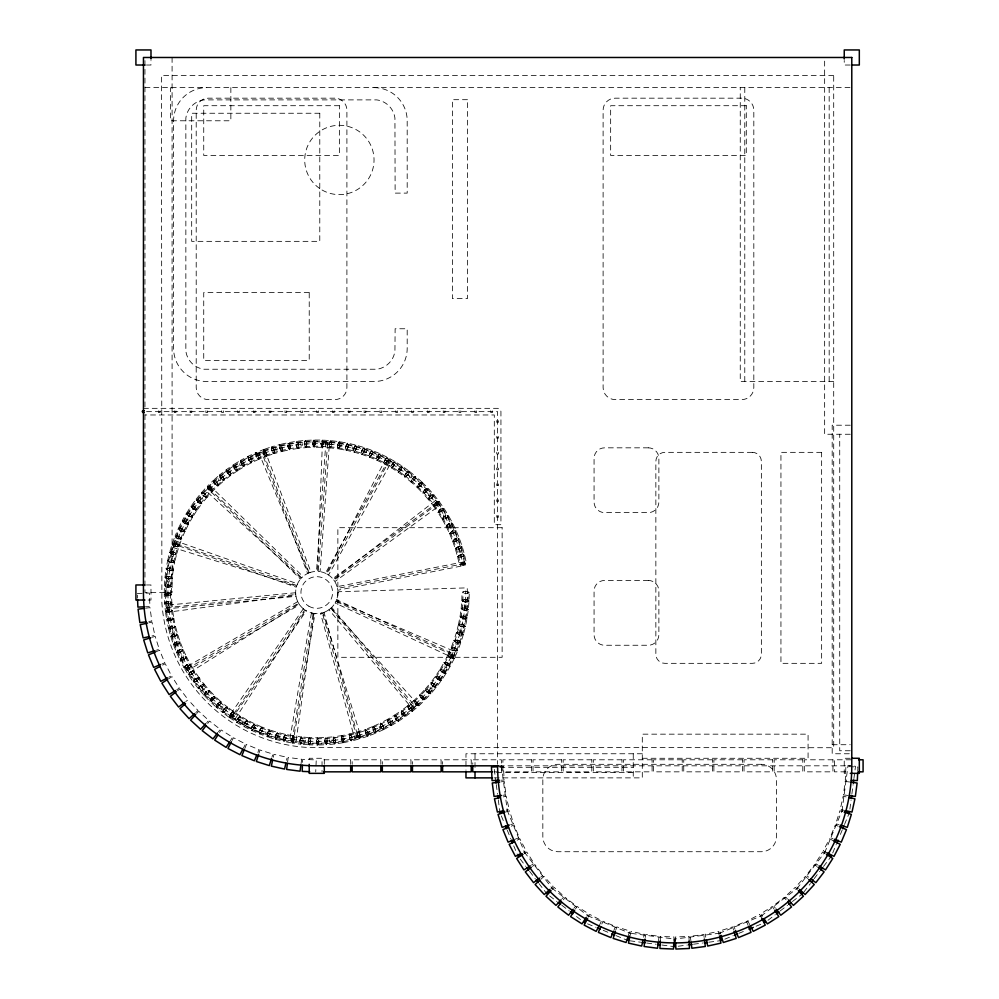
<?xml version="1.0" encoding="UTF-8"?>
<svg xmlns="http://www.w3.org/2000/svg" width="999" height="999" viewBox="0 0 999 999"><rect width="100%" height="100%" fill="white"/><g stroke="black" fill="none" stroke-linecap="round" stroke-linejoin="round"><path stroke-width="0.75" stroke-dasharray="5 3.75" d="M220.904 701.673L219.643 705.331L216.134 707.105L210.027 701.448L210.04 700.012L211.488 697.864L214.947 696.141L221.054 701.798L219.593 705.381L216.284 707.242L217.532 703.583L220.904 701.673L227.297 706.98L226.049 710.639L222.69 712.549L216.284 707.242M214.947 696.141L213.499 699.725L210.027 701.448M216.134 707.105L217.582 703.521L221.054 701.798M334.64 743.968L326.361 744.717L324.663 741.233L324.837 738.648L325.699 737.512L333.991 736.763L335.676 740.247L334.64 743.968L332.954 740.484L333.791 736.787L342.02 735.576L343.906 738.96L343.269 742.694L341.196 739.435L341.82 735.614L349.962 733.94L352.023 737.137L351.611 740.983L349.363 737.836L349.775 733.99L357.817 731.867L359.028 732.642L360.327 737.587L359.665 738.86L351.611 740.983M341.82 735.614L343.893 738.873L343.069 742.732L341.183 739.347L342.02 735.576M171.491 594.255L167.857 595.779L164.261 594.355L164.385 586.038L165.459 585.077L170.579 585.152L171.616 586.138L171.491 594.455L167.932 595.779L164.261 594.555L167.82 593.031L171.491 594.255L171.828 602.572L168.269 604.083L164.598 602.859L164.261 594.555M165.31 595.342L165.459 585.077M167.857 595.779L168.019 584.715M170.417 595.416L170.579 585.152M338.349 448.826L337.425 445.079L339.423 441.683L347.615 443.131L348.376 444.355L348.326 446.94L346.341 450.262L338.149 448.801L337.437 445.005L339.223 441.645L340.147 445.404L338.349 448.826L330.095 447.827L329.171 444.08L330.756 440.634L331.893 444.33L330.294 447.852L321.99 447.315L320.854 443.618L322.265 440.084L323.601 443.718L322.202 447.315L313.873 447.24L312.537 443.618L313.736 440.022L315.284 443.568L314.086 447.24L305.769 447.639L304.233 444.08L305.232 440.422L306.968 443.881L305.969 447.614L297.702 448.476L295.966 445.017L296.753 441.308L298.676 444.655L297.902 448.451L289.685 449.762L287.762 446.403L288.349 442.657L290.447 445.904L289.885 449.725L281.755 451.498L279.645 448.251L280.02 444.48L282.305 447.602L281.955 451.448L273.938 453.671L272.715 452.909L271.353 447.977L272.003 446.703L280.02 444.48M339.423 441.683L340.135 445.479L338.149 448.801M347.615 443.131L345.629 446.453L346.341 450.262M218.282 485.689L214.773 484.053L213.386 480.369L219.643 474.9L221.079 475.062L224.438 478.921L224.4 480.357L218.144 485.826L214.723 484.003L213.237 480.507L216.746 482.142L218.282 485.689L212.337 491.496L208.828 489.872L207.28 486.326L213.237 480.507M218.144 485.826L216.795 482.192L213.386 480.369M219.643 474.9L220.991 478.533L224.4 480.357M461.813 600.711L462.05 592.407L465.709 591.133L469.28 592.607L469.043 600.923L465.397 602.185L461.813 600.711L465.472 599.45L469.043 600.923M462.849 601.71L463.136 591.458M465.397 602.185L465.709 591.133M467.969 601.86L468.244 591.608M293.344 735.888L294.205 739.735L292.183 743.019L284.016 741.458L283.266 740.234L283.341 737.649L285.377 734.352L293.544 735.913L294.218 739.66L292.382 743.056L291.508 739.285L293.344 735.888L301.586 736.987L302.472 740.759L300.624 744.168L292.382 743.056M284.016 741.458L286.039 738.161L285.377 734.352M383.479 729.657L375.899 733.091L374.575 732.517L372.465 727.859L372.914 726.498L380.494 723.064L383.229 725.798L383.479 729.657L380.731 726.922L380.307 723.151L387.687 719.305L390.572 721.877L391.034 725.711L388.136 723.139L387.5 719.405L394.655 715.147L397.677 717.557L398.351 721.365L395.329 718.955L394.48 715.259L401.373 710.601L404.533 712.836L405.419 716.608L402.26 714.372L401.211 710.726L407.842 705.694L411.126 707.754L412.212 711.463L408.941 709.402L407.679 705.818L414.023 700.436L417.407 702.297L418.856 705.806L415.372 704.133L413.873 700.574L419.892 694.829L423.389 696.503L425.025 699.924L421.453 698.451L419.755 694.979L425.449 688.91L426.885 688.935L430.619 692.432L430.719 693.868L425.025 699.924M407.842 705.694L408.941 709.402L412.375 711.338L411.076 707.692L407.679 705.818M414.023 700.436L415.322 704.07L418.706 705.943L417.407 702.297L413.873 700.574M302.56 762.349L302.697 759.34L316.246 759.927L315.721 771.965M660.264 940.933L660.464 936.413L674.013 937L673.813 941.52M857.729 771.54L857.929 767.032L845.891 766.508L845.291 780.057L849.812 780.256M444.031 508.454L448.426 515.521L448.039 516.908L443.693 519.605L442.282 519.343L437.887 512.275L440.234 509.203L444.031 508.454L441.683 511.538L437.999 512.45L433.229 505.644L435.402 502.435L439.148 501.486L436.975 504.682L433.341 505.806L428.196 499.275L430.182 495.954L433.866 494.792L431.88 498.101L428.321 499.425L422.814 493.194L424.612 489.772L428.234 488.399L426.423 491.82L422.952 493.344L417.095 487.425L418.706 483.916L422.102 482.205L420.691 485.801L417.245 487.562L411.076 481.993L412.487 478.384L415.771 476.486L414.573 480.169L411.226 482.117L404.757 476.898L404.67 475.462L405.969 473.214L409.303 471.266L415.771 476.486M417.245 487.562L418.656 483.966L422.24 482.342L420.641 485.864L417.095 487.425M422.952 493.344L424.563 489.822L428.096 488.261L426.486 491.77L422.814 493.194M297.902 448.451L295.979 445.092L296.953 441.283L305.232 440.422M204.108 695.316L205.769 691.82L209.328 690.297L215.097 696.291L215.01 697.714L211.326 701.273L209.89 701.31L204.108 695.316L207.667 693.793L209.453 690.446L204.033 684.14L200.399 685.464L198.426 688.711L202.123 687.587L204.158 684.303L199.088 677.709L195.379 678.821L193.232 681.955L196.99 681.043L199.201 677.871L194.518 671.003L193.094 670.804L188.873 673.688L188.536 675.087L193.232 681.955M209.328 690.297L207.667 693.793L203.983 695.167L198.551 688.86L200.399 685.464L204.158 684.303M209.89 701.31L211.538 697.814L215.097 696.291M343.069 742.732L334.84 743.943L332.954 740.559L333.991 736.763M164.398 585.826L164.985 577.534L168.694 576.423L172.203 578.046L171.616 586.351L167.907 587.462L164.398 585.826L168.107 584.727L171.616 586.351M165.384 586.875L166.109 576.648M167.907 587.462L168.694 576.423L165.01 577.335L168.419 579.145L172.178 578.246L173.239 569.992L169.818 568.181L166.084 568.881L169.393 570.891L173.202 570.192L174.713 562.012L173.851 560.876L168.819 559.939L167.607 560.701L166.084 568.881M170.492 587.237L171.216 577.01L168.769 576.435M345.442 448.963L345.642 446.378L347.814 443.181L355.906 445.092L356.406 448.926L354.233 452.135L346.141 450.224L345.442 448.963L355.419 451.323M355.906 445.092L353.733 448.301L354.233 452.135M219.693 476.211L219.805 474.775L226.361 469.667L229.67 471.678L230.806 475.374L224.251 480.482L222.839 480.244L219.693 476.211L227.784 469.905M224.251 480.482L223.114 476.785L219.805 474.775M226.361 469.667L227.51 473.364L230.806 475.374M461.138 608.803L461.825 600.511L465.546 599.45L469.043 601.123L468.344 609.402L464.622 610.476L461.138 608.803L464.847 607.742L468.344 609.402M462.112 609.852L462.962 599.637M464.622 610.476L465.546 599.45M467.207 610.289L468.069 600.062M275.062 738.136L275.299 735.551L277.497 732.379L285.577 734.402L286.026 738.236L283.816 741.42L275.749 739.397L275.062 738.136L285.015 740.621M275.749 739.397L277.959 736.226L277.497 732.379M401.373 710.601L402.26 714.372L405.582 716.483L404.495 712.774L401.211 710.726M428.321 499.425L430.119 496.003L433.741 494.63L431.943 498.064L428.196 499.275M305.969 447.614L304.233 444.168L305.432 440.409L313.736 440.022M305.432 440.409L306.968 443.956L305.769 447.639M204.033 684.14L202.185 687.549L198.551 688.86M203.983 695.167L205.819 691.77L209.453 690.446M317.645 745.017L316.346 741.37L317.595 737.786L325.911 737.499L326.91 738.523L327.397 741.071L326.161 744.73L317.844 745.017L316.346 741.445L317.794 737.786L319.093 741.433L317.645 745.017L309.328 744.842L308.029 741.196L309.478 737.599L317.794 737.786M165.01 577.335L166.059 569.08L169.818 568.181L173.202 570.192M165.934 578.433L167.233 568.256M164.985 577.534L168.494 579.158L169.818 568.181M171.004 579.07L172.303 568.906M287.612 761.95L288.212 757.467L301.648 759.24L301.061 763.723M645.254 937.512L645.654 934.527L659.09 936.288L658.503 940.771M674.6 943.643L675.187 939.16L629.358 933.128M842.007 811.163L848.051 765.321L855.519 766.308L853.908 778.533M849.887 809.09L851.098 799.924M851.897 793.805L853.109 784.64M353.409 450.786L354.87 445.891L356.094 445.142L364.073 447.515L364.36 451.361L362.013 454.445L354.046 452.085L353.409 450.786L363.249 453.708M354.046 452.085L356.381 449.001L356.094 445.142M226.336 470.966L226.536 469.542L233.366 464.81L236.551 466.995L237.487 470.754L230.644 475.487L229.246 475.174L226.336 470.966L234.765 465.122M230.644 475.487L229.72 471.74L226.536 469.542M233.366 464.81L234.303 468.556L237.312 470.866L244.405 466.521L243.694 462.712L240.634 460.352L233.541 464.697L234.253 468.494L235.939 470.467L237.487 470.754M460.002 616.845L461.151 608.603L464.922 607.754L468.319 609.615L467.157 617.844L463.386 618.706L460.002 616.845L463.773 615.983L467.157 617.844M460.914 617.944L462.337 607.792M463.386 618.706L464.922 607.754M465.971 618.656L467.407 608.503M267.42 736.812L267.37 733.016L269.755 729.969L277.697 732.429L278.309 733.728L276.785 738.623L275.549 739.347L267.607 736.875L267.395 732.941L269.942 730.032L269.967 733.903L267.42 736.812L259.628 733.903L259.603 730.044L262.15 727.135L269.942 730.032M277.697 732.429L275.312 735.489L275.549 739.347M394.655 715.147L395.367 719.018L398.526 721.253L397.639 717.482L394.48 715.259M433.341 505.806L435.339 502.485L439.023 501.323L437.038 504.632L434.777 505.906L433.229 505.644M314.086 447.24L312.537 443.693L313.936 440.01L322.265 440.084M313.936 440.01L315.284 443.643L313.873 447.24M198.426 688.711L193.356 682.117L195.379 678.821L199.201 677.871M199.088 677.709L197.053 680.993L193.356 682.117M309.478 737.599L310.776 741.246L309.116 744.829L300.824 744.18L299.737 740.471L301.386 736.975L309.678 737.612L310.764 741.32L309.328 744.842M166.958 570.029L168.819 559.939M169.393 570.891L171.403 560.014M171.99 570.953L173.851 560.876M361.276 453.059L361.75 450.512L364.26 447.577L372.103 450.374L372.165 454.245L369.655 457.192L361.825 454.383L361.276 453.059L370.929 456.518M361.825 454.383L364.335 451.436L364.26 447.577M372.103 450.374L369.593 453.321L369.655 457.192M237.312 470.866L236.601 467.07L233.541 464.697M240.634 460.352L241.346 464.148L244.405 466.521M458.416 624.8L460.027 616.645L463.848 615.996L467.132 618.044L465.509 626.211L461.7 626.848L458.416 624.8L462.225 624.163L465.509 626.211M459.265 625.961L461.263 615.896M461.7 626.848L463.848 615.996M458.454 624.6L456.393 632.654L459.552 634.889L462.125 635.139L463.399 634.465L465.472 626.398L462.3 624.175L458.454 624.6L459.24 625.811L464.198 627.072L466.271 616.895M387.687 719.305L388.136 723.139L391.208 725.611L390.534 721.802L387.5 719.405M437.999 512.45L440.172 509.24L443.918 508.291L441.758 511.488L437.887 512.275M273.289 757.304L273.938 754.357L287.175 757.292L286.526 760.239M630.082 935.763L631.056 931.355L644.293 934.29L643.643 937.224M322.202 447.315L320.854 443.693L322.465 440.097L330.756 440.634M322.465 440.097L323.601 443.793L321.99 447.315M194.518 671.003L192.295 674.175L188.536 675.087M309.116 744.829L308.029 741.108L309.678 737.612M167.645 560.501L169.605 552.422L173.451 551.947L176.636 554.133L174.675 562.212L170.829 562.687L167.645 560.501L171.478 560.027L174.675 562.212M168.444 561.7L170.866 551.735M170.829 562.687L173.451 551.947M173.414 562.912L175.836 552.947M368.993 455.756L369.618 453.246L372.29 450.449L379.945 453.683L379.807 457.554L377.135 460.352L369.468 457.117L368.993 455.756L378.434 459.752M379.945 453.683L377.272 456.481L377.135 460.352M240.447 461.638L240.809 460.252L248.127 456.306L251.049 458.841L251.561 462.674L244.231 466.62L242.882 466.146L240.447 461.638L249.488 456.78M244.231 466.62L243.731 462.787L240.809 460.252M248.127 456.306L248.639 460.139L251.561 462.674M457.18 633.865L459.727 623.925M460.764 642.769L457.804 650.549L453.933 650.549L451.685 649.263L451.036 647.976L453.996 640.209L457.867 640.209L460.764 642.769L456.893 642.769L453.933 640.396L456.443 632.467L460.314 632.255L463.336 634.652L459.478 634.865L462.3 624.175M462.125 635.139L464.685 625.199M251.348 729.133L252.01 726.635L254.72 723.875L262.337 727.21L262.138 731.068L259.44 733.828L251.81 730.494L251.348 729.133L260.751 733.254M380.494 723.064L380.731 726.922L383.653 729.57L383.204 725.724L380.307 723.151M442.282 519.343L444.63 516.271L448.426 515.521M330.294 447.852L329.158 444.155L330.969 440.646L339.223 441.645M330.969 440.646L331.893 444.405L330.095 447.827M184.128 667.794L186.513 664.747L190.322 664.048L194.618 671.166L192.233 674.213L188.436 674.912L184.128 667.794L187.937 667.095L190.422 664.223L186.526 656.88L182.68 657.367L180.619 658.915L180.132 660.264L184.028 667.619L187.862 667.132L190.322 664.048M188.436 674.912L190.821 671.865L194.618 671.166M176.636 554.133L172.802 554.607L169.668 552.222L172.078 544.268L175.936 544.005L178.996 546.366L176.586 554.333L172.727 554.595L169.605 552.422M170.392 553.458L173.376 543.643M172.727 554.595L175.936 544.005M175.287 554.944L178.272 545.129M376.548 458.891L378.796 454.295L380.132 453.771L387.6 457.43L387.237 461.288L384.415 463.923L376.948 460.264L376.548 458.891L385.751 463.399M387.6 457.43L384.777 460.077L384.415 463.923M247.877 457.579L248.301 456.218L255.844 452.684L258.616 455.382L258.903 459.24L251.373 462.762L248.601 460.064L247.877 457.579L257.168 453.234L258.641 455.444L258.729 459.315L256.106 456.468L256.019 452.597L263.748 449.5L265.035 450.124L266.945 454.87L266.446 456.206L258.729 459.315M251.373 462.762L251.086 458.903L248.301 456.218M255.844 452.684L256.131 456.543L258.903 459.24M259.091 752.884L259.99 750.012L272.927 754.083L272.028 756.955M615.884 929.794L616.795 926.91L629.732 930.993L628.371 935.301M454.645 641.633L457.754 631.868M463.336 634.652L460.826 642.582L456.968 642.794L460.314 632.255M459.528 643.181L462.624 633.403M243.818 725.274L246.129 720.704L247.477 720.204L254.895 723.95L254.483 727.796L251.636 730.406L244.206 726.66L243.818 725.274L252.972 729.907M244.206 726.66L247.065 724.05L247.477 720.204M375.899 733.091L375.649 729.233L373.102 726.423L365.347 729.42L365.372 733.291L367.957 736.176L375.711 733.166L375.686 729.295L372.914 726.498M442.182 519.168L444.705 516.233L448.526 515.696L452.522 522.989L450.012 525.936L446.178 526.461L442.182 519.168L446.016 518.631L448.526 515.696M446.178 526.461L448.688 523.526L452.522 522.989M186.526 656.88L183.966 659.79L180.132 660.264M184.028 667.619L186.588 664.71L190.422 664.223M178.996 546.366L175.137 546.628L172.14 544.08L175 536.263L178.858 536.213L181.793 538.748L178.933 546.553L175.062 546.603L172.078 544.268M172.802 545.354L176.323 535.714M175.062 546.603L178.858 536.213L175.075 536.076L177.847 538.761L181.718 538.936L185.002 531.293L184.415 529.982L179.72 527.959L178.359 528.434L175.075 536.076M177.61 547.102L181.131 537.474M383.916 462.437L386.413 457.979L387.774 457.53L395.03 461.6L394.455 465.422L391.496 467.907L384.24 463.836L383.916 462.437L392.857 467.457M395.03 461.6L392.07 464.085L391.496 467.907M263.748 449.5L263.823 453.371L266.246 456.281L274.126 453.608L274.275 449.75L271.815 446.765L263.936 449.425L263.798 453.296L266.446 456.206M451.685 649.263L455.332 639.672M453.933 650.549L457.867 640.209L460.826 642.582M456.468 651.073L460.114 641.495M236.526 720.991L237.45 718.581L240.459 716.133L247.652 720.291L247.028 724.113L244.031 726.56L236.825 722.389L236.526 720.991L245.404 726.123M367.957 736.176L367.932 732.304L365.347 729.42M373.102 726.423L373.127 730.294L375.711 733.166M446.078 526.286L448.763 523.488L452.609 523.176L456.193 530.681L453.521 533.478L449.662 533.791L446.078 526.286L449.937 525.961L452.609 523.176M449.662 533.791L452.335 531.006L456.193 530.681M244.755 748.638L246.478 744.455L259.016 749.65L257.854 752.434M601.823 924.038L602.971 921.253L615.509 926.448L613.773 930.618M824.575 852.921L842.269 810.214M832.716 852.959L836.25 844.417M840.384 834.44L842.157 830.169M844.517 824.475L849.225 813.086M176.561 652.534L179.271 649.775L183.129 649.5L186.613 657.055L183.903 659.815L180.045 660.089L176.561 652.534L180.419 652.26L183.129 649.5M180.045 660.089L182.755 657.33L186.613 657.055M175.662 537.387L179.72 527.959M177.847 538.761L182.218 528.608M180.357 539.41L184.415 529.982M391.071 466.383L393.818 462.075L395.204 461.7L402.222 466.171L401.436 469.967L398.326 472.277L391.321 467.807L391.071 466.383L399.712 471.903M391.321 467.807L394.418 465.484L395.204 461.7M402.222 466.171L399.125 468.494L398.326 472.277M266.246 456.281L266.396 452.41L263.936 449.425M271.815 446.765L271.678 450.624L274.126 453.608M447.739 655.394L451.123 647.789L454.982 648.014L457.729 650.736L454.345 658.329L450.474 658.116L447.739 655.394L451.598 655.606L454.345 658.329M448.301 656.705L452.485 647.34M450.349 666.096L446.141 673.264L444.742 673.563L440.322 670.978L439.91 669.605L444.118 662.424L447.927 663.074L450.349 666.096L446.541 665.446L444.018 662.612L447.827 655.207L451.66 655.644L454.258 658.516L450.412 658.079L454.982 648.014M452.984 658.791L457.155 649.425M229.47 716.308L230.544 713.948L233.666 711.675L240.622 716.233L239.785 720.017L236.663 722.289L229.708 717.732L229.47 716.308L238.049 721.927M240.622 716.233L237.5 718.506L236.663 722.289M357.03 733.229L357.617 731.93L365.534 729.357L367.957 732.379L367.769 736.238L359.852 738.81L357.43 735.788L357.03 733.229L366.783 730.069M359.852 738.81L360.04 734.939L357.617 731.93M365.534 729.357L365.347 733.216L367.769 736.238M449.575 533.616L452.41 530.968L456.268 530.869L459.428 538.561L456.593 541.208L452.734 541.308L449.575 533.616L453.446 533.503L456.268 530.869M452.734 541.308L455.556 538.673L459.428 538.561M173.426 644.605L176.286 642.007L180.157 641.957L183.204 649.687L180.344 652.297L176.486 652.347L173.426 644.605L177.298 644.555L180.157 641.957M176.486 652.347L179.345 649.75L183.204 649.687M178.446 528.246L182.155 520.804L186.001 521.191L188.624 524.025L184.915 531.48L181.069 531.093L178.446 528.246L182.293 528.633L184.915 531.48M178.958 529.595L183.529 520.404M181.069 531.093L186.001 521.191L182.243 520.629L184.715 523.613L188.536 524.213L192.657 516.982L192.208 515.609L187.762 513.086L186.363 513.399L182.243 520.629M183.541 531.868L188.112 522.689M398.002 470.741L399.163 468.419L402.385 466.283L409.14 471.141L408.141 474.875L404.92 477.023L398.164 472.165L398.002 470.741L406.318 476.723M273.938 453.671L274.288 449.825L272.003 446.703M444.518 663.948L449.2 654.832M454.258 658.516L450.449 665.908L446.603 665.484L451.66 655.644M449.063 666.296L453.758 657.167M233.666 711.675L232.829 715.459L231.094 717.369L229.533 717.607L222.852 712.674L223.888 708.94L227.148 706.855L233.828 711.788L232.792 715.521L229.708 717.732M232.118 740.434L233.504 737.761L245.542 744.018L243.444 748.026M588.311 917.082L589.697 914.41L601.735 920.678L599.637 924.687M357.817 731.867L357.417 735.714L359.665 738.86M452.659 541.121L455.631 538.636L459.503 538.761L462.212 546.615L459.24 549.088L455.382 548.975L452.659 541.121L456.531 541.233L459.503 538.761M455.382 548.975L458.354 546.503L462.212 546.615M170.742 636.525L173.739 634.09L177.61 634.253L180.22 642.145L177.223 644.58L173.364 644.417L170.742 636.525L174.6 636.688L177.61 634.253M173.364 644.417L176.361 641.982L180.22 642.145M182.692 521.99L187.762 513.086M184.715 523.613L190.185 513.998M187.138 524.525L192.208 515.609M281.955 451.448L279.67 448.326L280.22 444.43L288.349 442.657M281.755 451.498L282.33 447.677L280.22 444.43M440.322 670.978L445.517 662.125M442.332 672.614L447.927 663.074M444.742 673.563L449.925 664.722M349.775 733.99L352.035 737.212L351.423 741.033L349.35 737.761L349.962 733.94M455.319 548.788L458.416 546.478L462.275 546.815L464.547 554.807L461.451 557.117L457.592 556.793L455.319 548.788L459.178 549.113L462.275 546.815M457.592 556.793L460.701 554.482L464.547 554.807M168.506 628.296L171.641 626.036L175.499 626.41L177.66 634.44L174.538 636.713L170.679 636.326L168.506 628.296L172.365 628.683L175.537 626.61L173.826 618.468L172.577 617.744L167.582 618.793L166.746 619.967L168.469 628.109L172.29 628.696L175.499 626.41M170.679 636.326L173.814 634.065L177.66 634.44M219.543 732.492L221.166 729.944L232.605 737.237L230.17 741.046M575.449 908.978L577.072 906.443L588.511 913.723L586.888 916.27M186.476 513.224L190.984 506.243L194.768 507.055L197.065 510.164L192.545 517.157L188.761 516.346L186.476 513.224L190.247 514.035L192.545 517.157M186.838 514.622L192.407 506.006M188.761 516.346L194.768 507.055M191.134 517.395L196.703 508.778M289.885 449.725L287.774 446.478L288.536 442.619L296.753 441.308M289.685 449.762L290.472 445.979L288.536 442.619M439.91 669.605L443.718 670.254L446.041 673.438L441.433 680.369L437.662 679.507L435.402 676.36L440.01 669.43L443.781 670.292L446.141 673.264M435.751 677.747L441.433 669.205M437.662 679.507L443.781 670.292M440.01 680.581L445.691 672.04M334.84 743.943L335.676 740.159L333.791 736.787M457.542 556.593L460.776 554.457L464.597 555.007L466.421 563.124L463.199 565.247L459.365 564.71L457.542 556.593L461.376 557.142L464.597 555.007M459.365 564.71L462.599 562.574L466.421 563.124M173.826 618.468L170.567 620.554L166.746 619.967M168.469 628.109L171.716 626.011L175.537 626.61M197.065 510.164L193.219 509.315L191.096 506.081L196.004 499.35L199.725 500.374L201.848 503.608L196.953 510.339L193.282 509.353L190.984 506.243M191.383 507.48L197.427 499.188M193.219 509.315L199.725 500.374L196.129 499.188L198.052 502.547L201.723 503.771L206.993 497.34L205.057 493.981L201.523 492.607L203.259 496.053L206.855 497.49L212.475 491.358L210.739 487.899L207.28 486.326M195.517 510.489L201.561 502.21M297.702 448.476L298.689 444.73L296.953 441.283M435.402 676.36L439.173 677.222L441.321 680.531L436.326 687.187L432.617 686.113L430.544 682.854L435.527 676.198L439.235 677.26L441.433 680.369M430.806 684.265L436.95 676.048M432.617 686.113L439.235 677.26M434.902 687.324L441.046 679.12M326.361 744.717L327.397 740.996L325.699 737.512M207.717 723.488L209.553 721.091L220.304 729.345L218.469 731.743M563.349 899.787L565.184 897.389L575.948 905.656L574.113 908.041M796.927 888.735L825.074 852.06M803.845 892.107L810.414 883.553M814.16 878.658L819.792 871.328M823.538 866.433L831.043 856.655M165.447 611.55L168.806 609.64L172.59 610.451L173.851 618.668L170.492 620.579L166.708 619.767L165.447 611.55L169.231 612.35L172.615 610.651L171.816 602.372L168.082 601.348L165.572 601.997L164.61 603.071L165.422 611.351L169.156 612.362L172.59 610.451M166.708 619.767L170.067 617.869L173.851 618.668M196.129 499.188L201.386 492.757L205.057 493.981L206.855 497.49M196.328 500.611L202.822 492.669M198.052 502.547L205.057 493.981M200.287 503.858L206.781 495.916M425.312 689.06L430.669 682.692L434.315 683.965L436.201 687.349L430.856 693.718L427.21 692.444L425.312 689.06L428.971 690.346L430.856 693.718M425.499 690.484L432.105 682.629M427.21 692.444L434.315 683.965M429.42 693.781L436.014 685.926M317.844 745.017L319.093 741.358L317.595 737.786M325.911 737.499L324.663 741.158L326.161 744.73M171.816 602.372L168.344 604.083L164.61 603.071M165.422 611.351L168.881 609.627L172.615 610.651M201.523 492.607L207.143 486.463L210.739 487.899L212.337 491.496M201.648 494.03L208.579 486.463M203.259 496.053L210.739 487.899M205.419 497.49L212.35 489.922M196.716 713.473L198.751 711.263L208.754 720.416L206.718 722.639M552.097 889.572L554.133 887.349L564.135 896.515L562.1 898.738M419.755 694.979L423.326 696.453L424.887 700.074L421.391 698.401L419.93 696.266L426.885 688.935M421.453 698.451L429.021 690.396M423.588 699.912L430.619 692.432M164.598 602.859L168.157 601.348L171.828 602.572M207.33 487.762L214.673 480.594M208.828 489.872L216.746 482.142M210.901 491.421L218.244 484.253M413.898 701.997L421.328 694.929M415.372 704.133L423.389 696.503M417.42 705.706L424.85 698.638M418.856 705.806L424.887 700.074M300.824 744.18L302.472 740.684L301.386 736.975M195.792 712.562L198.014 710.514L188.848 700.524M540.671 879.432L544.005 876.385L553.171 886.375L550.948 888.411M422.102 482.205L415.934 476.623L412.437 478.446L411.226 482.117M171.616 586.138L167.982 587.462L164.385 586.038M164.261 594.355L167.894 593.031L171.491 594.455M213.349 481.805L221.079 475.062M214.723 484.003L223.064 476.723M216.708 485.664L224.438 478.921M469.28 592.607L465.621 593.868L462.05 592.407M407.629 707.255L415.447 700.611M408.978 709.465L417.407 702.297M410.951 711.151L418.756 704.507M412.375 711.338L418.706 705.943M301.586 736.987L299.75 740.396L300.624 744.168M172.203 578.046L168.494 579.158M220.941 478.471L229.67 471.678M222.839 480.244L230.931 473.938M469.043 601.123L465.322 602.185L461.825 600.511M177.522 690.796L179.92 688.96L188.174 699.725L185.789 701.56M532.467 866.408L534.865 864.572L543.119 875.324L540.734 877.159M760.951 916.183L797.627 888.049M767.981 920.291L775.311 914.659M780.207 910.913L787.537 905.281M792.432 901.523L802.209 894.018M401.086 712.15L409.253 705.956M402.31 714.435L411.126 707.754M404.17 716.233L412.35 710.027M405.582 716.483L412.212 711.463M293.544 735.913L291.521 739.21L292.183 743.019M173.239 569.992L169.468 570.904L166.059 569.08M227.46 473.301L236.551 466.995M229.246 475.174L237.675 469.33M468.319 609.615L464.547 610.464L461.151 608.603M346.141 450.224L348.314 447.015L347.814 443.181M394.268 716.67L402.772 710.938M395.367 719.018L404.533 712.836M397.127 720.916L405.631 715.184M398.526 721.253L405.419 716.608M285.577 734.402L283.366 737.574L283.816 741.42M168.219 679.095L172.028 676.66L179.321 688.099L176.773 689.722M524.25 853.621L526.785 852.01L534.078 863.448L531.53 865.059M174.713 562.012L170.904 562.712L167.607 560.701M233.267 466.108L242.008 460.751M234.253 468.494L243.694 462.712M235.939 470.467L244.68 465.109M467.132 618.044L463.311 618.693L460.027 616.645M364.073 447.515L361.738 450.586L362.013 454.445M387.212 720.803L396.029 715.559M388.174 723.214L397.677 717.557M389.835 725.199L398.638 719.954M391.208 725.611L398.351 721.365M267.607 736.875L269.992 733.828L269.755 729.969M241.308 464.085L251.049 458.841M242.882 466.146L251.91 461.276M464.198 627.072L465.472 626.398M456.393 632.654L460.239 632.23L463.399 634.465M379.945 724.537L389.036 719.792M380.769 726.997L390.572 721.877M382.305 729.07L391.396 724.325M383.653 729.57L391.034 725.711M162.575 665.122L165.247 663.736L171.516 675.761L168.843 677.16M517.17 840.171L519.842 838.785L526.098 850.811L523.426 852.209M259.628 733.903L262.175 730.993L262.15 727.135M169.668 552.222L173.526 551.96L176.586 554.333M248.601 460.064L258.616 455.382M250.05 462.212L259.34 457.867M453.933 640.396L457.792 640.184M369.468 457.117L372.14 454.32L372.29 450.449M372.465 727.859L381.805 723.626M373.151 730.356L383.229 725.798M374.575 732.517L383.916 728.283M251.81 730.494L254.52 727.734L254.72 723.875M262.337 727.21L259.628 729.969L259.44 733.828M155.444 651.985L159.615 650.249L164.81 662.787L162.025 663.935M511.288 826.161L514.073 825.012L519.255 837.537L515.084 839.272M719.093 933.391L761.8 915.696M724.824 939.172L733.366 935.626M739.06 933.266L743.331 931.505M756.143 926.198L764.685 922.651M181.793 538.748L177.922 538.798L175 536.263M172.14 544.08L176.011 544.03L178.933 546.553M255.519 453.946L265.035 450.124M256.106 456.468L266.358 452.347M257.43 458.691L266.945 454.87M451.036 647.976L454.907 647.976L457.804 650.549M376.948 460.264L379.77 457.629L380.132 453.771M364.822 730.769L374.388 727.06M365.372 733.291L375.686 729.295M366.67 735.539L376.236 731.83M254.895 723.95L252.048 726.56L251.636 730.406M185.002 531.293L181.144 531.118L178.359 528.434M263.349 450.749L273.064 447.452M263.798 453.296L274.275 449.75M264.997 455.594L274.713 452.297M457.729 650.736L453.871 650.511L451.123 647.789M384.24 463.836L387.2 461.351L387.774 457.53M357.43 735.788L367.957 732.379M358.604 738.099L368.356 734.927M152.31 637.25L155.182 636.338L159.266 649.275L156.381 650.187M236.825 722.389L239.835 719.954L240.459 716.133M247.652 720.291L244.655 722.739L244.031 726.56M505.207 812.15L509.527 810.788L513.598 823.725L510.726 824.625M188.624 524.025L184.778 523.651L182.155 520.804M271.353 447.977L281.231 445.242M271.653 450.549L282.305 447.602M272.715 452.909L282.605 450.174M444.018 662.612L447.864 663.036L450.449 665.908M349.101 735.264L359.028 732.642M349.363 737.836L360.065 735.014M350.412 740.209L360.327 737.587M192.657 516.982L188.836 516.383L186.363 513.399M149.038 622.739L151.973 622.09L154.907 635.327L151.973 635.988M503.284 796.877L506.231 796.215L509.165 809.465L506.218 810.114M279.495 445.666L289.51 443.481M279.645 448.251L290.447 445.904M280.582 450.674L290.609 448.489M398.164 472.165L401.386 470.029L402.385 466.283M409.14 471.141L405.919 473.276L404.92 477.023M341.084 736.837L351.136 734.789M341.196 739.435L352.035 737.212M342.108 741.857L352.16 739.797M343.269 742.694L351.423 741.033M222.852 712.674L226.099 710.576L227.148 706.855M233.828 711.788L230.582 713.885L229.533 717.607M287.749 443.818L297.877 442.195M287.762 446.403L298.676 444.655M288.561 448.876L298.689 447.252M446.041 673.438L442.27 672.577L440.01 669.43M404.757 476.898L408.091 474.937L409.303 471.266M332.979 737.974L343.132 736.488M332.954 740.559L343.906 738.96M333.728 743.031L343.881 741.545M227.297 706.98L223.938 708.89L222.69 712.549M145.542 608.204L150.025 607.617L151.798 621.066L148.801 621.453M501.236 781.817L504.22 781.418L505.993 794.867L503.009 795.266M720.042 933.128L674.213 939.16L674.6 942.157M678.246 946.228L687.412 945.029M693.518 944.217L702.684 943.019M708.803 942.207L721.028 940.596M201.848 503.608L198.114 502.584L196.004 499.35M191.096 506.081L194.83 507.092L196.953 510.339M296.104 442.432L306.306 441.383M295.966 445.017L306.968 443.881M296.628 447.515L306.83 446.466M441.321 680.531L437.599 679.457L435.527 676.198M430.544 682.854L434.253 683.928L436.326 687.187M411.076 481.993L414.523 480.219L415.934 476.623M324.837 738.648L335.052 737.724M324.663 741.233L335.676 740.247M325.299 743.743L335.514 742.819M206.993 497.34L203.321 496.103L201.386 492.757M304.508 441.508L314.76 441.034M304.233 444.08L315.284 443.568M304.757 446.615L314.997 446.141M137.3 593.543L149.338 593.019L149.937 606.58L145.417 606.768M499.001 766.695L503.508 766.508L504.108 780.057L501.086 780.182M436.201 687.349L432.555 686.076L430.669 682.692M316.658 738.873L326.91 738.523M316.346 741.445L327.397 741.071M316.833 743.993L327.085 743.631M146.466 65.022L150.986 65.022L150.986 60.502M850.274 65.022L844.242 65.022L844.242 60.502M145.005 87.625L850.224 87.625M833.703 381.506L740.259 381.506L740.259 87.625M143.456 408.341L497.614 408.341A3.322 3.322 0 0 1 500.936 411.65L500.936 524.687L494.305 524.687L494.305 414.972L145.005 414.972M146.566 411.65L497.614 411.65L497.614 764.26M850.274 425.212L832.192 425.212L832.192 753.758L850.274 753.758M850.274 434.253L824.65 434.253L824.65 60.602M212.475 491.358L208.878 489.922L207.143 486.463M146.466 584.964L150.986 584.964L150.986 600.037L146.466 600.037M832.192 744.717L850.274 744.717M850.274 750.749L839.722 750.749L839.722 434.253M642.295 753.758L465.971 753.758L465.971 770.341M642.295 758.278L808.079 758.278L808.079 734.165L642.295 734.165L642.295 777.871L492.495 777.871M850.274 758.278L844.242 758.278L844.242 773.351L848.763 773.351M851.023 759.789L834.452 759.789L834.452 771.84L849.525 771.84M499.263 765.821L850.224 765.821M499.837 767.319L633.254 767.319M493.843 771.84L498.364 771.84M496.728 772.602L633.254 772.602M312.962 441.058L323.214 441.158M312.537 443.618L323.601 443.718M312.924 446.178L323.177 446.266M430.719 693.868L427.147 692.394L425.449 688.91M308.491 738.648L318.743 738.86M308.029 741.196L319.093 741.433M308.379 743.756L318.631 743.98M321.428 441.083L331.656 441.745M320.854 443.618L331.893 444.33M321.091 446.191L331.331 446.853M300.337 737.949L310.564 738.748M299.737 740.471L310.764 741.32M299.95 743.056L310.165 743.843M329.87 441.583L340.06 442.819M329.171 444.08L340.147 445.404M329.258 446.665L339.448 447.889M849.662 782.005L845.179 781.418L843.406 794.867L847.889 795.454M629.907 940.808L640.596 942.207M646.703 943.019L655.868 944.217M661.987 945.029L674.213 946.64M292.245 736.812L302.41 738.174M291.508 739.285L302.472 740.759M291.558 741.882L301.723 743.244M338.286 442.557L348.376 444.355M337.437 445.005L348.326 446.94M337.387 447.589L347.477 449.388M284.228 735.214L294.293 737.137M283.341 737.649L294.205 739.735M283.266 740.234L293.331 742.17M846.116 796.877L843.168 796.215L840.234 809.465L844.642 810.439M346.616 443.981L356.606 446.353M345.642 446.378L356.406 448.926M276.298 733.179L286.251 735.664M275.299 735.551L286.026 738.236M354.87 445.891L364.697 448.801M353.758 448.226L364.36 451.361M268.506 730.694L278.309 733.728M267.37 733.016L277.934 736.3M266.995 735.576L276.785 738.623M842.756 811.688L839.872 810.788L835.801 823.725L838.673 824.625M362.999 448.239L372.652 451.698M361.75 450.512L372.165 454.245M260.864 727.784L270.479 731.368M259.603 730.044L269.967 733.903M259.078 732.579L268.694 736.163M838.111 826.161L835.326 825.012L830.132 837.537L832.916 838.698M587.599 915.696L630.307 933.391M587.562 923.838L596.103 927.372M603.221 930.319L610.339 933.266M616.033 935.626L627.422 940.346M370.979 451.048L380.432 455.044M369.618 453.246L379.807 457.554M253.396 724.45L262.799 728.571M252.01 726.635L262.138 731.068M256.019 452.597L257.317 453.221M378.796 454.295L387.999 458.816M377.31 456.418L387.237 461.288M459.478 634.865L456.443 632.467M246.129 720.704L255.282 725.336M244.618 722.814L254.483 727.796M833.566 840.871L829.557 838.785L823.301 850.811L827.309 852.909M386.413 457.979L395.354 462.999M384.815 460.015L394.455 465.422M456.893 642.769L453.996 640.209M239.086 716.558L247.964 721.703M237.45 718.581L247.028 724.113M178.933 536.251L181.718 538.936M825.149 853.621L822.614 852.01L815.321 863.448L817.869 865.059M393.818 462.075L402.472 467.594M392.108 464.011L401.436 469.967M232.28 712.037L240.859 717.657M230.544 713.948L239.785 720.017M400.986 466.583L409.315 472.564M399.163 468.419L408.141 474.875M450.412 658.079L447.827 655.207M225.737 707.13L233.991 713.224M223.888 708.94L232.792 715.521M222.69 711.238L230.944 717.332M816.92 866.408L814.535 864.572L806.28 875.324L808.666 877.159M551.773 888.049L588.448 916.183M549.637 895.903L556.967 901.523M561.863 905.281L569.193 910.913M576.523 916.533L583.866 922.164M186.064 521.228L188.536 524.213M407.879 471.478L415.859 477.922M405.969 473.214L414.573 480.169M404.67 475.462L412.649 481.905M446.541 665.446L444.118 662.424M219.48 701.86L227.372 708.403M217.532 703.583L226.049 710.639M216.209 705.806L224.113 712.349M414.498 476.76L422.102 483.641M412.487 478.384L420.691 485.801M411.064 480.556L418.681 487.437M807.617 878.421L805.394 876.385L796.228 886.375L798.451 888.411M213.524 696.266L221.041 703.234M211.488 697.864L219.593 705.381M210.04 700.012L217.557 706.992M422.24 482.342L428.096 488.261M420.804 482.392L428.022 489.685M418.706 483.916L426.486 491.77M417.17 485.989L424.388 493.281M207.892 690.334L215.01 697.714M205.769 691.82L213.449 699.787M204.208 693.88L211.326 701.273M797.302 889.572L795.266 887.349L785.264 896.515L787.299 898.738M199.788 500.424L201.723 503.771M428.234 488.399L433.741 494.63M426.798 488.374L433.591 496.066M424.612 489.772L431.943 498.064M422.964 491.77L429.757 499.45M202.597 684.103L209.291 691.87M200.399 685.464L207.617 693.843M198.714 687.437L205.419 695.204M171.254 577.147L172.178 578.246M433.866 494.792L439.023 501.323M432.442 494.68L438.798 502.734M430.182 495.954L437.038 504.632M428.421 497.852L434.777 505.906M197.652 677.584L203.908 685.714M195.379 678.821L202.123 687.587M193.606 680.694L199.85 688.835M786.051 899.787L784.215 897.389L773.451 905.656L775.286 908.041M524.325 852.06L552.472 888.735M520.229 859.103L525.861 866.433M529.607 871.328L535.239 878.658M538.985 883.553L546.49 893.331M439.148 501.486L443.918 508.291M437.724 501.298L443.618 509.69M435.402 502.435L441.758 511.488M433.529 504.233L439.423 512.637M193.094 670.804L198.876 679.27M190.759 671.915L196.99 681.043M188.873 673.688L194.655 682.155M773.95 908.978L772.327 906.443L760.888 913.723L762.512 916.27M442.619 508.191L448.039 516.908M440.234 509.203L446.078 518.593M438.286 510.901L443.693 519.605M188.911 663.773L194.218 672.552M186.513 664.747L192.233 674.213M184.54 666.42L189.835 675.199M447.14 515.359L452.06 524.35M444.705 516.233L450.012 525.936M442.644 517.807L447.564 526.81M185.127 656.518L189.935 665.584M182.68 657.367L187.862 667.132M180.619 658.915L185.414 667.981M761.787 918.418L759.702 914.41L747.664 920.678L749.75 924.687M451.236 522.752L455.656 532.017M448.763 523.488L453.521 533.478M446.628 524.95L451.036 534.215M181.768 649.063L186.051 658.378M179.271 649.775L183.903 659.815M177.123 651.211L181.406 660.526M748.151 925.436L746.428 921.253L733.89 926.448L735.052 929.232M507.13 810.214L524.825 852.921M501.348 815.933L504.295 823.051M507.242 830.169L510.789 838.723M513.736 845.841L517.857 855.806M454.92 530.369L458.816 539.86M452.41 530.968L456.593 541.208M450.187 532.317L454.083 541.808M178.809 641.445L182.58 650.986M176.286 642.007L180.344 652.297M174.051 643.319L177.822 652.859M458.179 538.186L461.526 547.877M455.631 538.636L459.24 549.088M453.346 539.86L456.693 549.55M176.299 633.666L179.52 643.393M173.739 634.09L177.223 644.58M171.441 635.277L174.663 645.004M733.516 929.794L732.604 926.91L719.667 930.993L720.579 933.865M460.989 546.166L463.798 556.031M458.416 546.478L461.451 557.117M456.068 547.564L458.878 557.43M174.213 625.749L176.898 635.651M171.641 626.036L174.538 636.713M169.281 627.085L171.953 636.987M463.349 554.295L465.609 564.298M460.776 554.457L463.199 565.247M458.366 555.419L460.614 565.422M719.317 935.763L718.343 931.355L705.107 934.29L705.756 937.224M172.577 617.744L174.7 627.772M169.992 617.882L172.29 628.696M167.582 618.793L169.705 628.833M171.403 609.652L172.952 619.792M168.806 609.64L170.492 620.579M166.346 610.426L167.907 620.566M704.145 937.512L703.746 934.527L690.297 936.288L690.896 940.771M501.348 765.321L507.38 811.163M494.28 769.367L495.492 778.533M496.291 784.64L497.502 793.805M498.301 799.924L499.912 812.137M170.667 601.51L171.653 611.713M168.082 601.348L169.156 612.362M165.572 601.997L166.571 612.212M689.135 940.933L688.935 936.413L675.386 937L675.586 941.52M137.363 595.054L137.5 598.064M170.392 593.331L170.817 603.583M167.82 593.031L168.269 604.083M165.285 593.543L165.697 603.796M419.892 694.829L419.93 696.266M829.17 87.625L829.17 381.506M744.779 87.625L744.779 381.506M633.254 753.758L633.254 777.871M501.386 771.84L501.386 759.789L472.752 759.789L472.752 764.31M475.012 753.758L475.012 772.602M471.241 764.31L471.241 759.789L442.607 759.789L442.607 764.31M441.096 764.31L441.096 759.789L412.462 759.789L412.462 764.31M410.964 764.31L410.964 759.789L382.33 759.789L382.33 764.31M380.819 764.31L380.819 759.789L352.185 759.789L352.185 764.31M350.674 764.31L350.674 759.789L322.04 759.789L322.04 771.84M324.3 764.31L324.3 758.278L309.228 758.278L309.228 762.799M230.856 87.625L230.856 120.779L170.579 120.779L170.579 87.625M172.09 57.48L172.09 592.507L144.955 592.507L144.955 414.685M144.955 60.602L144.955 408.441M374.038 87.625A33.154 33.154 0 0 1 407.192 120.779L407.192 193.119L395.129 193.119L394.93 118.032A21.079 21.079 0 0 0 376.785 99.888L203.996 99.888A21.079 21.079 0 0 0 185.851 118.032L185.851 351.099A21.079 21.079 0 0 0 203.996 369.243L376.785 369.243A21.079 21.079 0 0 0 394.93 351.099L395.129 328.758L407.192 328.758L407.192 348.351A33.154 33.154 0 0 1 374.038 381.506L206.743 381.506A33.154 33.154 0 0 1 173.589 348.351L173.589 120.779A33.154 33.154 0 0 1 206.743 87.625M166.059 592.057L167.233 611.038L168.594 612.112L294.693 595.429L295.704 593.843A21.104 21.104 0 0 1 296.428 586.863L295.766 585.114L174.575 543.119C168.806 558.703 166.234 575.449 166.059 592.057M337.849 592.931L337.849 593.206A21.104 21.104 0 0 1 336.463 600.074L336.963 601.885L453.534 655.369C463.461 634.502 468.244 610.951 467.22 587.862L339.023 591.72L337.849 592.931M322.39 443.144L317.607 570.254L318.993 571.515A21.104 21.104 0 0 1 325.749 573.414L327.585 573.039L389.385 460.651C369.293 449.238 346.154 442.757 323.052 442.107L322.39 443.144M464.385 562.35L463.449 563.811L338.611 588.224L337.15 587.05A21.104 21.104 0 0 0 334.24 580.669L334.315 578.796L435.764 500.337C450.124 518.231 459.765 539.885 464.385 562.35M417.37 703.87L417.332 704.507C400.362 720.204 379.245 731.668 356.905 737.574L322.615 613.985L323.676 612.437A21.104 21.104 0 0 0 329.832 609.065L331.705 609.003L417.37 703.87M330.906 608.354L413.136 706.743L414.298 707.142C432.105 692.407 446.366 673.064 455.157 651.698L337.275 601.173L335.589 602.022A21.104 21.104 0 0 1 331.431 607.667L330.906 608.354M173.351 546.303L174.126 547.852L295.517 585.851L297.103 584.84A21.104 21.104 0 0 1 300.699 578.821L300.836 576.947L208.629 487.799C192.395 504.033 180.432 524.475 173.351 546.303M325.899 442.058L316.496 571.328L320.105 571.59L329.508 442.32L325.899 442.058M327.61 443.431L318.381 570.292L316.858 571.403A21.104 21.104 0 0 0 309.94 572.539L308.154 571.977L259.091 453.471C280.319 444.33 304.033 440.447 327.06 442.332L327.61 443.431M313.786 614.572L296.004 741.583C273.102 738.636 250.649 730.069 231.768 716.733L304.121 610.826L305.994 610.639A21.104 21.104 0 0 0 312.525 613.174L313.786 614.572M167.008 607.642C169.018 630.669 176.848 653.383 189.435 672.764L297.977 604.457L298.239 602.584A21.104 21.104 0 0 1 295.954 595.966L294.605 594.655L167.008 607.642M438.186 503.533L334.777 579.42L332.954 578.97A21.104 21.104 0 0 0 327.622 574.413L326.898 572.677L385.839 458.766C406.518 469.093 424.775 484.715 438.186 503.533M311.426 612.999L289.598 740.759L293.169 741.358L314.997 613.598L311.426 612.999M313.012 614.447L292.033 740.983C314.785 745.079 338.761 743.506 360.764 736.45L323.364 613.773L321.628 613.036A21.104 21.104 0 0 1 314.635 613.498L313.012 614.447M187.487 668.718L187.337 669.342C198.863 689.372 215.534 706.68 235.115 718.955L304.77 611.251L304.208 609.465A21.104 21.104 0 0 1 299.35 604.407L297.577 603.783L187.487 668.718M175.2 540.759L174.001 544.18L296.266 587.2L297.465 583.791L175.2 540.759M158.416 410.801L158.416 412.5L160.127 412.5L160.127 410.801L158.416 410.801M174.251 410.801L174.251 412.5L175.949 412.5L175.949 410.801L174.251 410.801M190.072 410.801L190.072 412.5L191.771 412.5L191.771 410.801L190.072 410.801M205.894 410.801L205.894 412.5L207.605 412.5L207.605 410.801L205.894 410.801M221.716 410.801L221.716 412.5L223.426 412.5L223.426 410.801L221.716 410.801M175.462 542.22L175.462 543.918L177.16 543.918L177.16 542.22L175.462 542.22M180.282 530.194L180.282 531.905L181.993 531.905L181.993 530.194L180.282 530.194M186.139 518.643L186.139 520.354L187.837 520.354L187.837 518.643L186.139 518.643M171.691 554.607L171.691 556.318L173.401 556.318L173.401 554.607L171.691 554.607M192.969 507.642L192.969 509.353L194.68 509.353L194.68 507.642L192.969 507.642M169.018 567.282L169.018 568.98L170.729 568.98L170.729 567.282L169.018 567.282M200.737 497.277L200.737 498.988L202.435 498.988L202.435 497.277L200.737 497.277M167.457 580.132L167.457 581.843L169.168 581.843L169.168 580.132L167.457 580.132M237.55 410.801L237.55 412.5L239.248 412.5L239.248 410.801L237.55 410.801M209.365 487.637L209.365 489.335L211.076 489.335L211.076 487.637L209.365 487.637M167.02 593.081L167.02 594.78L168.719 594.78L168.719 593.081L167.02 593.081M218.806 478.771L218.806 480.469L220.517 480.469L220.517 478.771L218.806 478.771M167.707 606.006L167.707 607.717L169.418 607.717L169.418 606.006L167.707 606.006M253.371 410.801L253.371 412.5L255.07 412.5L255.07 410.801L253.371 410.801M228.983 470.754L228.983 472.465L230.694 472.465L230.694 470.754L228.983 470.754M169.518 618.831L169.518 620.541L171.216 620.541L171.216 618.831L169.518 618.831M239.822 463.661L239.822 465.372L241.521 465.372L241.521 463.661L239.822 463.661M172.427 631.455L172.427 633.154L174.138 633.154L174.138 631.455L172.427 631.455M269.193 410.801L269.193 412.5L270.904 412.5L270.904 410.801L269.193 410.801M251.224 457.53L251.224 459.24L252.934 459.24L252.934 457.53L251.224 457.53M176.436 643.768L176.436 645.479L178.134 645.479L178.134 643.768L176.436 643.768M263.124 452.422L263.124 454.12L264.835 454.12L264.835 452.422L263.124 452.422M181.493 655.694L181.493 657.392L183.192 657.392L183.192 655.694L181.493 655.694M285.015 410.801L285.015 412.5L286.725 412.5L286.725 410.801L285.015 410.801M275.424 448.364L275.424 450.062L277.135 450.062L277.135 448.364L275.424 448.364M187.562 667.132L187.562 668.831L189.261 668.831L189.261 667.132L187.562 667.132M300.836 410.801L300.836 412.5L302.547 412.5L302.547 410.801L300.836 410.801M288.024 445.379L288.024 447.09L289.735 447.09L289.735 445.379L288.024 445.379M194.605 677.996L194.605 679.695L196.303 679.695L196.303 677.996L194.605 677.996M300.836 443.519L300.836 445.217L302.547 445.217L302.547 443.519L300.836 443.519M316.671 410.801L316.671 412.5L318.369 412.5L318.369 410.801L316.671 410.801M202.56 688.211L202.56 689.909L204.271 689.909L204.271 688.211L202.56 688.211M313.773 442.769L313.773 444.468L315.472 444.468L315.472 442.769L313.773 442.769M211.388 697.689L211.388 699.4L213.087 699.4L213.087 697.689L211.388 697.689M332.492 410.801L332.492 412.5L334.19 412.5L334.19 410.801L332.492 410.801M326.71 443.144L326.71 444.842L328.421 444.842L328.421 443.144L326.71 443.144M220.991 706.368L220.991 708.079L222.702 708.079L222.702 706.368L220.991 706.368M348.314 410.801L348.314 412.5L350.025 412.5L350.025 410.801L348.314 410.801M339.573 444.642L339.573 446.341L341.283 446.341L341.283 444.642L339.573 444.642M231.318 714.185L231.318 715.896L233.029 715.896L233.029 714.185L231.318 714.185M364.136 410.801L364.136 412.5L365.846 412.5L365.846 410.801L364.136 410.801M352.26 447.252L352.26 448.963L353.971 448.963L353.971 447.252L352.26 447.252M242.295 721.078L242.295 722.776L243.993 722.776L243.993 721.078L242.295 721.078M379.97 410.801L379.97 412.5L381.668 412.5L381.668 410.801L379.97 410.801M364.672 450.961L364.672 452.659L366.371 452.659L366.371 450.961L364.672 450.961M253.808 726.985L253.808 728.683L255.519 728.683L255.519 726.985L253.808 726.985M376.71 455.731L376.71 457.43L378.421 457.43L378.421 455.731L376.71 455.731M395.791 410.801L395.791 412.5L397.49 412.5L397.49 410.801L395.791 410.801M265.809 731.867L265.809 733.566L267.507 733.566L267.507 731.867L265.809 731.867M388.286 461.526L388.286 463.224L389.997 463.224L389.997 461.526L388.286 461.526M411.613 410.801L411.613 412.5L413.324 412.5L413.324 410.801L411.613 410.801M278.184 735.689L278.184 737.399L279.882 737.399L279.882 735.689L278.184 735.689M399.325 468.306L399.325 470.005L401.036 470.005L401.036 468.306L399.325 468.306M290.834 738.423L290.834 740.134L292.545 740.134L292.545 738.423L290.834 738.423M427.435 410.801L427.435 412.5L429.145 412.5L429.145 410.801L427.435 410.801M409.727 476.024L409.727 477.722L411.438 477.722L411.438 476.024L409.727 476.024M303.684 740.047L303.684 741.758L305.394 741.758L305.394 740.047L303.684 740.047M443.256 410.801L443.256 412.5L444.967 412.5L444.967 410.801L443.256 410.801M419.418 484.602L419.418 486.313L421.128 486.313L421.128 484.602L419.418 484.602M316.633 740.546L316.633 742.257L318.331 742.257L318.331 740.546L316.633 740.546M459.09 410.801L459.09 412.5L460.789 412.5L460.789 410.801L459.09 410.801M428.334 494.006L428.334 495.716L430.032 495.716L430.032 494.006L428.334 494.006M329.558 739.922L329.558 741.633L331.268 741.633L331.268 739.922L329.558 739.922M474.912 410.801L474.912 412.5L476.61 412.5L476.61 410.801L474.912 410.801M436.388 504.145L436.388 505.844L438.086 505.844L438.086 504.145L436.388 504.145M342.395 738.174L342.395 739.884L344.093 739.884L344.093 738.174L342.395 738.174M443.531 514.947L443.531 516.645L445.242 516.645L445.242 514.947L443.531 514.947M355.02 735.326L355.02 737.025L356.73 737.025L356.73 735.326L355.02 735.326M490.734 410.801L490.734 412.5L492.445 412.5L492.445 410.801L490.734 410.801M449.712 526.323L449.712 528.021L451.423 528.021L451.423 526.323L449.712 526.323M367.357 731.38L367.357 733.079L369.068 733.079L369.068 731.38L367.357 731.38M496.765 420.591L496.765 422.302L498.464 422.302L498.464 420.591L496.765 420.591M496.765 436.413L496.765 438.124L498.464 438.124L498.464 436.413L496.765 436.413M454.882 538.199L454.882 539.897L456.593 539.897L456.593 538.199L454.882 538.199M379.308 726.385L379.308 728.084L381.019 728.084L381.019 726.385L379.308 726.385M496.765 452.247L496.765 453.946L498.464 453.946L498.464 452.247L496.765 452.247M459.003 550.474L459.003 552.185L460.714 552.185L460.714 550.474L459.003 550.474M390.771 720.366L390.771 722.065L392.482 722.065L392.482 720.366L390.771 720.366M496.765 468.069L496.765 469.767L498.464 469.767L498.464 468.069L496.765 468.069M462.038 563.061L462.038 564.772L463.748 564.772L463.748 563.061L462.038 563.061M401.673 713.373L401.673 715.072L403.384 715.072L403.384 713.373L401.673 713.373M496.765 483.891L496.765 485.601L498.464 485.601L498.464 483.891L496.765 483.891M496.765 499.712L496.765 501.423L498.464 501.423L498.464 499.712L496.765 499.712M411.925 705.456L411.925 707.167L413.636 707.167L413.636 705.456L411.925 705.456M421.453 696.69L421.453 698.388L423.164 698.388L423.164 696.69L421.453 696.69M496.765 515.546L496.765 517.245L498.464 517.245L498.464 515.546L496.765 515.546M430.182 687.112L430.182 688.823L431.88 688.823L431.88 687.112L430.182 687.112M464.248 604.582L464.248 606.293L465.959 606.293L465.959 604.582L464.248 604.582M438.049 676.822L438.049 678.533L439.747 678.533L439.747 676.822L438.049 676.822M462.562 617.432L462.562 619.13L464.273 619.13L464.273 617.432L462.562 617.432M444.98 665.896L444.98 667.594L446.69 667.594L446.69 665.896L444.98 665.896M459.765 630.069L459.765 631.78L461.476 631.78L461.476 630.069L459.765 630.069M450.949 654.395L450.949 656.106L452.647 656.106L452.647 654.395L450.949 654.395M455.894 642.432L455.894 644.13L457.592 644.13L457.592 642.432L455.894 642.432M308.941 572.29L307.967 573.326A21.104 21.104 0 0 0 302.16 577.272L300.299 577.509L205.869 490.721C221.266 473.489 241.134 459.965 262.824 451.985L308.941 572.29M336.663 599.75L335.14 603.034L452.672 657.654L454.195 654.37L336.663 599.75M388.449 459.915L325.437 573.189L328.596 574.937L391.608 461.675L388.449 459.915M303.296 608.841L229.658 715.496L232.63 717.557L306.268 610.889L303.296 608.841M210.19 485.926L207.667 488.511L300.399 579.058L302.934 576.473L210.19 485.926M331.755 607.467L328.983 609.79L412.562 708.865L415.334 706.53L331.755 607.467M437.637 502.472L332.779 578.633L334.902 581.568L439.772 505.394L437.637 502.472M297.665 601.635L185.939 667.344L187.775 670.454L299.5 604.757L297.665 601.635M265.035 450.936L261.651 452.222L307.592 573.414L310.976 572.127L265.035 450.936M324.051 612.387L320.567 613.336L354.608 738.398L358.104 737.449L324.051 612.387M464.323 561.788L337.125 586.675L337.824 590.222L465.022 565.347L464.323 561.788M295.592 592.732L166.583 605.232L166.933 608.841L295.941 596.341L295.592 592.732M833.703 75.574L161.538 75.574L161.875 602.659A155.22 155.22 0 0 0 306.618 747.389L833.703 747.727L833.703 75.574M334.852 98.177L208.254 98.177A12.063 12.063 0 0 0 196.204 110.24L196.204 387.537A12.063 12.063 0 0 0 208.254 399.6L334.852 399.6A12.063 12.063 0 0 0 346.903 387.537L346.903 110.24A12.063 12.063 0 0 0 334.852 98.177M741.77 98.177L615.172 98.177A12.063 12.063 0 0 0 603.109 110.24L603.109 387.537A12.063 12.063 0 0 0 615.172 399.6L741.77 399.6A12.063 12.063 0 0 0 753.82 387.537L753.82 110.24A12.063 12.063 0 0 0 741.77 98.177M467.47 99.688L452.41 99.688L452.41 298.614L467.47 298.614L467.47 99.688M339.373 105.707L203.734 105.707L203.734 155.444L339.373 155.444L339.373 105.707M746.29 105.707L610.651 105.707L610.651 155.444L746.29 155.444L746.29 105.707M319.78 113.249L191.683 113.249L191.683 241.346L319.78 241.346L319.78 113.249M309.228 292.595L203.734 292.595L203.734 360.414L309.228 360.414L309.228 292.595M648.326 447.827L604.62 447.827A10.552 10.552 0 0 0 594.068 458.366L594.068 502.072A10.552 10.552 0 0 0 604.62 512.624L648.326 512.624A10.552 10.552 0 0 0 658.878 502.072L658.878 458.366A10.552 10.552 0 0 0 648.326 447.827M752.309 452.347L664.897 452.347A9.041 9.041 0 0 0 655.856 461.388L655.856 654.295A9.041 9.041 0 0 0 664.897 663.336L752.309 663.336A9.041 9.041 0 0 0 761.363 654.295L761.363 461.388A9.041 9.041 0 0 0 752.309 452.347M821.64 452.347L780.943 452.347L780.943 663.336L821.64 663.336L821.64 452.347M502.135 527.697L337.862 527.697L337.862 657.305L502.135 657.305L502.135 527.697M648.326 580.444L604.62 580.444A10.552 10.552 0 0 0 594.068 590.996L594.068 634.702A10.552 10.552 0 0 0 604.62 645.254L648.326 645.254A10.552 10.552 0 0 0 658.878 634.702L658.878 590.996A10.552 10.552 0 0 0 648.326 580.444M531.53 759.789L502.897 759.789L502.897 771.84L531.53 771.84L531.53 759.789M561.663 759.789L533.029 759.789L533.029 771.84L561.663 771.84L561.663 759.789M591.808 759.789L563.174 759.789L563.174 771.84L591.808 771.84L591.808 759.789M621.952 759.789L593.319 759.789L593.319 771.84L621.952 771.84L621.952 759.789M652.097 759.789L623.463 759.789L623.463 771.84L652.097 771.84L652.097 759.789M682.23 759.789L653.596 759.789L653.596 771.84L682.23 771.84L682.23 759.789M712.374 759.789L683.741 759.789L683.741 771.84L712.374 771.84L712.374 759.789M742.519 759.789L713.885 759.789L713.885 771.84L742.519 771.84L742.519 759.789M772.664 759.789L744.03 759.789L744.03 771.84L772.664 771.84L772.664 759.789M802.796 759.789L774.163 759.789L774.163 771.84L802.796 771.84L802.796 759.789M832.941 759.789L804.307 759.789L804.307 771.84L832.941 771.84L832.941 759.789M761.363 764.31L557.904 764.31A15.072 15.072 0 0 0 542.832 779.382L542.832 836.65A15.072 15.072 0 0 0 557.904 851.722L761.363 851.722A15.072 15.072 0 0 0 776.423 836.65L776.423 779.382A15.072 15.072 0 0 0 761.363 764.31M322.04 189.985A34.665 34.665 0 0 0 374.038 159.965A34.665 34.665 0 0 0 322.04 129.945A34.665 34.665 0 0 0 322.04 189.985M308.853 606.206A15.822 15.822 0 0 0 332.592 592.507A15.822 15.822 0 0 0 308.853 578.796A15.822 15.822 0 0 0 308.853 606.206"/><path stroke-width="1.5" d="M302.435 765.359L302.173 771.378L309.69 771.703M660.264 940.933L659.939 948.463L673.488 949.05L673.751 943.031M857.666 773.051L857.342 780.581L851.323 780.319M287.425 763.448L286.638 769.43L300.075 771.191L300.861 765.222M628.371 940.596L628.97 936.113M645.054 939.01L644.08 946.478L657.517 948.251L658.304 942.269M674.213 946.64L674.8 942.157M851.298 798.388L851.697 795.341M853.308 783.116L853.708 780.057M272.627 760.239L271.328 766.121L284.565 769.068L285.876 763.174M629.745 937.237L628.446 943.118L641.683 946.053L642.994 940.171M258.629 754.32L256.368 761.5L269.305 765.584L271.566 758.403M615.434 931.23L613.174 938.411L626.098 942.494L627.921 936.737M244.181 750.024L241.87 755.594L254.395 760.788L256.706 755.219M584.715 922.651L586.45 918.481M600.661 926.822L598.364 932.392L610.889 937.586L613.199 932.017M627.422 940.346L629.158 936.175M836.85 842.994L838.024 840.147M842.744 828.745L843.918 825.898M231.418 741.77L227.934 748.451L239.972 754.707L242.757 749.362M587.612 918.418L584.128 925.111L596.166 931.368L598.95 926.023M217.919 735.027L214.685 740.109L226.124 747.402L229.358 742.319M574.637 910.251L570.591 916.607L582.03 923.9L586.076 917.544M205.881 725.873L202.21 730.656L212.974 738.91L217.557 732.929M547.19 894.018L549.937 890.434M561.513 902.172L557.842 906.955L568.606 915.221L573.201 909.24M583.866 922.164L586.613 918.581M811.35 882.329L813.223 879.882M820.728 870.104L822.602 867.656M195.692 714.585L190.597 720.142L200.599 729.307L205.694 723.751M551.086 890.683L545.991 896.24L555.993 905.406L561.076 899.849M185.514 703.571L179.957 708.666L189.123 718.668L194.68 713.573M539.56 880.456L535.114 884.527L544.28 894.53L549.837 889.435M176.336 691.708L170.354 696.303L178.609 707.055L184.59 702.472M518.356 856.655L521.94 853.895M531.281 867.319L525.299 871.902L533.553 882.666L539.535 878.084M546.49 893.331L550.074 890.571M776.535 913.723L778.983 911.85M788.76 904.345L791.208 902.472M166.945 679.907L161.863 683.141L169.156 694.58L175.512 690.534M522.976 854.432L516.62 858.478L523.913 869.917L530.269 865.871M159.902 666.52L154.558 669.293L160.814 681.33L167.507 677.846M514.497 841.57L509.14 844.355L515.409 856.38L520.754 853.596M144.306 412.5L143.456 412.862L142.245 411.65L142.595 410.801L144.306 410.801M155.444 651.985L148.476 654.869L153.671 667.394L160.627 664.51M500.174 813.086L504.345 811.363M508.503 827.322L502.934 829.62L508.116 842.157L513.686 839.847M517.857 855.806L522.04 854.07M734.789 935.039L737.637 933.865M749.025 929.145L753.296 927.372M150.874 637.699L143.681 639.959L147.765 652.896L154.945 650.636M503.771 812.599L498.026 814.41L502.097 827.347L509.29 825.087M147.565 623.064L140.21 624.7L143.144 637.936L149.026 636.638M500.349 797.527L494.455 798.825L497.402 812.075L503.284 810.763M144.043 608.403L138.074 609.19L139.848 622.639L145.817 621.853M493.881 766.308L498.364 765.721M499.737 782.005L492.27 782.991L494.043 796.44L501.51 795.454M499.912 812.137L504.395 811.55M688.935 944.829L691.995 944.417M704.22 942.819L707.28 942.407M143.906 606.843L137.887 607.105L137.562 599.575M497.49 766.77L491.471 767.032L492.057 780.581L499.587 780.256M144.955 65.022L135.914 65.022L135.914 49.95L150.986 49.95L150.986 58.991M851.785 65.022L859.315 65.022L859.315 49.95L844.242 49.95L844.242 58.991M144.955 584.964L135.914 584.964L135.914 600.037L144.955 600.037M851.785 758.278L859.315 758.278L859.315 773.351L850.274 773.351M858.566 759.789L863.086 759.789L863.086 771.84L858.566 771.84M323.551 771.84L350.674 771.84L350.674 765.821M492.345 771.84L472.752 771.84L472.752 765.821M492.495 777.871L465.971 777.871L465.971 771.84M851.148 782.205L857.13 782.991L855.356 796.44L849.387 795.654M845.004 811.55L849.487 812.137M642.12 942.407L645.179 942.819M657.404 944.417L660.451 944.829M849.05 797.527L854.932 798.825L851.997 812.075L846.116 810.763M844.192 812.15L851.373 814.41L847.302 827.347L840.109 825.087M845.054 811.363L849.225 813.086M839.51 826.747L846.465 829.62L841.27 842.157L834.315 839.272M827.359 854.07L831.543 855.806M597.527 927.959L600.374 929.145M611.763 933.865L614.61 935.039M833.566 840.871L840.246 844.355L833.99 856.38L827.309 852.909M826.423 854.432L832.779 858.478L825.486 869.917L819.13 865.871M827.459 853.895L831.043 856.655M818.119 867.319L824.1 871.902L815.846 882.666L811.063 878.995M799.312 890.571L802.909 893.331M558.191 902.472L560.639 904.345M570.417 911.85L572.864 913.723M808.728 879.432L814.285 884.527L805.119 894.53L799.562 889.435M798.313 890.683L803.408 896.24L793.406 905.406L788.311 899.849M799.462 890.434L802.209 894.018M787.886 902.172L791.545 906.955L780.793 915.221L776.198 909.24M762.786 918.581L765.534 922.164M526.798 867.656L528.671 870.104M536.176 879.882L538.049 882.329M774.749 910.251L778.808 916.607L767.369 923.9L764.123 918.805M761.787 918.418L765.271 925.111L753.234 931.368L750.449 926.023M762.949 918.481L764.685 922.651M748.726 926.822L751.036 932.392L738.511 937.586L735.626 930.618M720.242 936.175L721.977 940.346M505.482 825.898L506.655 828.745M511.376 840.147L512.549 842.994M733.965 931.23L736.226 938.411L723.288 942.494L721.028 935.301M719.642 937.237L720.953 943.118L707.717 946.053L706.405 940.171M720.429 936.113L721.028 940.596M704.345 939.01L705.319 946.478L691.87 948.251L691.083 942.269M674.6 942.157L675.187 946.64M495.691 780.057L496.091 783.116M497.702 795.341L498.101 798.388M689.135 940.933L689.46 948.463L675.911 949.05L675.649 943.031M475.012 771.84L475.012 777.871M471.241 765.821L471.241 771.84L442.607 771.84L442.607 765.821M441.096 765.821L441.096 771.84L412.462 771.84L412.462 765.821M410.964 765.821L410.964 771.84L382.33 771.84L382.33 765.821M380.819 765.821L380.819 771.84L352.185 771.84L352.185 765.821M324.3 765.821L324.3 773.351L309.228 773.351L309.228 764.31M851.785 57.48L143.456 57.48L143.456 592.507A173.314 173.314 0 0 0 316.77 765.821L497.614 765.821A177.085 177.085 0 0 0 674.7 942.906A177.085 177.085 0 0 0 851.785 765.821L851.785 57.48"/></g></svg>
